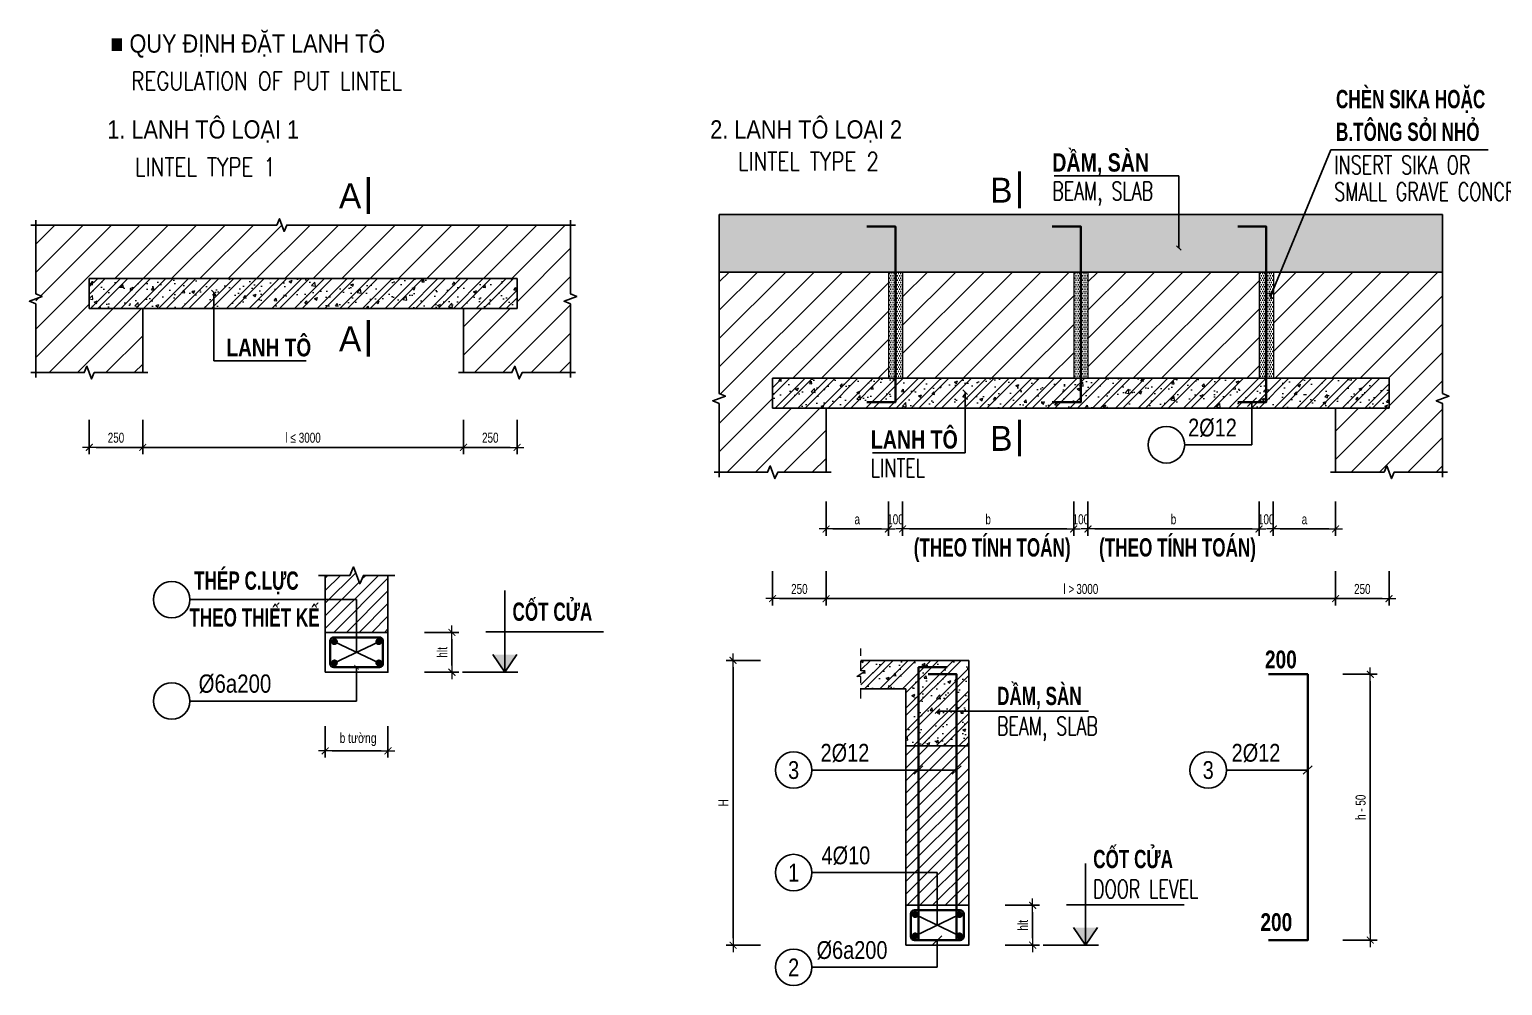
# Model space of a CAD drawing. Header units: millimetres. Extents: x 408913 to 1237273, y -191467 to -86666.
# Drawn here: x 764326 to 796550, y -155802 to -134872 of the extents above; entities that cross this region are included whole.
import ezdxf
from ezdxf.enums import TextEntityAlignment as Align

# ---------------------------------------------------------------- set-up
doc = ezdxf.new("R2010")
doc.units = ezdxf.units.MM
doc.header["$LTSCALE"] = 35
doc.header["$PDMODE"] = 3
doc.linetypes.add('HIDDEN', pattern=[9.525, 6.35, -3.175])
for name, color, linetype, lineweight in [('08MATERIAL', 9, 'Continuous', 9), ('6', 6, 'Continuous', 35), ('NDC_S_DIM', 1, 'Continuous', 9), ('NDC_S_ENG TEXT', 2, 'Continuous', 9), ('NDC_S_REBAR', 4, 'Continuous', 35), ('NDC_S_VN TEXT', 7, 'Continuous', 9), ('NETKHUAT', 8, 'HIDDEN', 13)]:
    doc.layers.add(name, color=color, linetype=linetype, lineweight=lineweight)
for name, color, linetype in [('2', 2, 'Continuous'), ('3', 2, 'Continuous'), ('9', 9, 'Continuous'), ('DIM', 1, 'Continuous'), ('THEP', 4, 'Continuous')]:
    doc.layers.add(name, color=color, linetype=linetype)
doc.styles.add('Arial', font='arial.ttf', dxfattribs={"width": 0.6})
doc.styles.add('AVANTH', font='')
doc.styles.add('AVANTH-KT', font='')
doc.styles.add('NDC_ARIAL', font='arial.ttf', dxfattribs={"width": 0.85})
doc.styles.add('NDC_DIM', font='', dxfattribs={"width": 0.75})
doc.styles.add('NDC_ROMANS', font='romans.shx', dxfattribs={"width": 0.8})
doc.styles.get('AVANTH').set_extended_font_data('.VnAvantH', bold=True)
doc.styles.get('AVANTH-KT').set_extended_font_data('.VnAvantH')
doc.styles.get('NDC_DIM').set_extended_font_data('Dotum')
doc.dimstyles.new('1-25', dxfattribs={"dimtxt": 220, "dimasz": 100, "dimexe": 100, "dimexo": 0, "dimgap": 80, "dimtad": 1, "dimdec": 0, "dimlfac": 0.25, "dimzin": 9, "dimdsep": 46, "dimtxsty": 'Arial', "dimblk": 'OBLIQUE', "dimcen": 100, "dimdle": 100, "dimclrd": 8, "dimclre": 8, "dimclrt": 3, "dimadec": 0, "dimazin": 0, "dimtfac": 1, "dimtdec": 0, "dimtofl": 0, "dimtmove": 2, "dimatfit": 3, "dimldrblk": 'OBLIQUE', "dimfxl": 1, "dimtolj": 1, "dimtzin": 9, "dimarcsym": 0})
doc.dimstyles.new('NDC_dim_100', dxfattribs={"dimscale": 100, "dimtxt": 2.2, "dimasz": 1.5, "dimexe": 1.5, "dimexo": 2.5, "dimgap": 1, "dimtad": 1, "dimdec": 0, "dimzin": 0, "dimdsep": 46, "dimtxsty": 'NDC_DIM', "dimblk": 'DIMMARK', "dimcen": 0.09, "dimdle": 1.2, "dimclrd": 1, "dimclre": 1, "dimclrt": 3, "dimadec": 0, "dimazin": 0, "dimtfac": 1, "dimtdec": 0, "dimtix": 1, "dimtofl": 0, "dimtmove": 0, "dimatfit": 3, "dimfxl": 6, "dimfxlon": 1, "dimtolj": 1, "dimtzin": 0, "dimarcsym": 0})
pattern_1 = [(50, (100808.64, 228533.16), (671.1475, -58.7178), [70.17825, -771.96074]), (355, (100808.64, 228533.16), (-129.831, 703.8337), [56.1426, -617.5686]), (100.4514, (100864.57, 228528.3), (541.317, 645.11546), [59.64233, -656.0657]), (46.1842, (100808.6, 228720.3), (998.6281, -154.8778), [105.2674, -1157.9411]), (96.6356, (100891.9, 228707.4), (874.5732, 911.4918), [89.4635, -984.0984]), (351.1842, (100808.6, 228720.3), (874.5725, 911.4925), [84.2139, -926.3529]), (21, (100902.2, 228673.5), (558.5319, -376.7345), [70.17825, -771.96074]), (326, (100902.2, 228673.5), (227.6726, 678.53014), [56.1426, -617.5686]), (71.4514, (100948.75, 228642.1), (786.2047, 301.795), [59.64233, -656.0657]), (37.5, (100808.64, 228533.16), (11.3781, 311.4921), [0, -610.08291, 0, -626.9257, 0, -619.90787]), (7.5, (100808.64, 228533.16), (246.1568, 369.05498), [0, -357.44121, 0, -596.04726, 0, -236.26677]), (327.5, (100599.98, 228533.16), (499.502984, -21.10482), [0, -233.9275, 0, -729.85379, 0, -968.45984]), (317.5, (100506.4, 228533.16), (545.69312, 93.66923), [0, -304.10575, 0, -484.69777, 0, -687.74684]), (45, (100808.64, 228533.16), (-248.11758, 248.11758), []), (45, (100974.05, 228533.16), (-248.11758, 248.11758), [])]

# ---------------------------------------------------------------- blocks, each defined once
blk = doc.blocks.new('DIMMARK')
at = {"layer": 'NDC_S_DIM', "color": 1}
blk.add_line((-1.5, 0), (1, 0), dxfattribs=at)
at = {"layer": 'NDC_S_DIM', "color": 2, "const_width": 0.15}
blk.add_lwpolyline([(-0.5, -0.5), (0.5, 0.5)], dxfattribs=at)
blk = doc.blocks.new('*D553')
at = {"layer": 'DEFPOINTS', "color": 0, "transparency": 16777216}
for p in [(770797, -149876), (772169, -149876), (770797, -150663)]:
    blk.add_point(p, dxfattribs=at)
at = {"layer": 'DIM', "color": 1, "lineweight": -2, "transparency": 16777216}
for p, q in [((770797, -150126), (770797, -150813)), ((772169, -150126), (772169, -150813)), ((772019, -150663), (770947, -150663))]:
    blk.add_line(p, q, dxfattribs=at)
at = {"layer": 'DIM', "color": 1, "lineweight": -2, "transparency": 16777216, "xscale": 150, "yscale": 150, "zscale": 150, "rotation": 180}
blk.add_blockref('DIMMARK', (770797, -150663), dxfattribs=at)
at = {"layer": 'DIM', "color": 1, "lineweight": -2, "transparency": 16777216, "xscale": 150, "yscale": 150, "zscale": 150}
blk.add_blockref('DIMMARK', (772169, -150663), dxfattribs=at)
at = {"layer": 'DIM', "color": 3, "transparency": 16777216, "insert": (771518, -150416), "char_height": 220, "attachment_point": 5, "style": 'NDC_DIM'}
blk.add_mtext('\\A1;b {\\f.VnArial|b0|i0|c0|p34;t\xadêng}', dxfattribs=at)
blk = doc.blocks.new('*D554')
at = {"layer": 'DEFPOINTS', "color": 0, "transparency": 16777216}
for p in [(766804, -143169), (773822, -143169), (766804, -144021)]:
    blk.add_point(p, dxfattribs=at)
at = {"layer": 'DIM', "color": 1, "lineweight": -2, "transparency": 16777216}
for p, q in [((766804, -143421), (766804, -144171)), ((773822, -143421), (773822, -144171)), ((773672, -144021), (766954, -144021))]:
    blk.add_line(p, q, dxfattribs=at)
at = {"layer": 'DIM', "color": 1, "lineweight": -2, "transparency": 16777216, "xscale": 150, "yscale": 150, "zscale": 150, "rotation": 180}
blk.add_blockref('DIMMARK', (766804, -144021), dxfattribs=at)
at = {"layer": 'DIM', "color": 1, "lineweight": -2, "transparency": 16777216, "xscale": 150, "yscale": 150, "zscale": 150}
blk.add_blockref('DIMMARK', (773822, -144021), dxfattribs=at)
at = {"layer": 'DIM', "color": 3, "transparency": 16777216, "insert": (770313, -143811), "char_height": 220, "attachment_point": 5, "style": 'NDC_DIM'}
blk.add_mtext('\\A1;l {\\fSymbol|b0|i0|c2|p18;£ }3000 ', dxfattribs=at)
blk = doc.blocks.new('*D555')
at = {"layer": 'DEFPOINTS', "color": 0, "transparency": 16777216}
for p in [(765635, -143169), (766804, -143169), (766804, -144021)]:
    blk.add_point(p, dxfattribs=at)
at = {"layer": 'DIM', "color": 1, "lineweight": -2, "transparency": 16777216}
for p, q in [((765635, -143421), (765635, -144171)), ((766804, -143421), (766804, -144171)), ((765785, -144021), (766654, -144021))]:
    blk.add_line(p, q, dxfattribs=at)
at = {"layer": 'DIM', "color": 1, "lineweight": -2, "transparency": 16777216, "xscale": 150, "yscale": 150, "zscale": 150, "rotation": 180}
blk.add_blockref('DIMMARK', (765635, -144021), dxfattribs=at)
at = {"layer": 'DIM', "color": 1, "lineweight": -2, "transparency": 16777216, "xscale": 150, "yscale": 150, "zscale": 150}
blk.add_blockref('DIMMARK', (766804, -144021), dxfattribs=at)
at = {"layer": 'DIM', "color": 3, "transparency": 16777216, "insert": (766219, -143811), "char_height": 220, "attachment_point": 5, "style": 'NDC_DIM'}
blk.add_mtext('\\A1;250', dxfattribs=at)
blk = doc.blocks.new('*D556')
at = {"layer": 'DEFPOINTS', "color": 0, "transparency": 16777216}
for p in [(772626, -148070), (772626, -148943), (773568, -148943)]:
    blk.add_point(p, dxfattribs=at)
at = {"layer": 'DIM', "color": 1, "lineweight": -2, "transparency": 16777216}
for p, q in [((772968, -148070), (773718, -148070)), ((773568, -148220), (773568, -148793)), ((772968, -148943), (773718, -148943))]:
    blk.add_line(p, q, dxfattribs=at)
at = {"layer": 'DIM', "color": 1, "lineweight": -2, "transparency": 16777216, "xscale": 150, "yscale": 150, "zscale": 150}
for p, rotation in [((773568, -148070), 90), ((773568, -148943), 270)]:
    blk.add_blockref('DIMMARK', p, dxfattribs=dict(at, rotation=rotation))
at = {"layer": 'DIM', "color": 3, "transparency": 16777216, "insert": (773357, -148507), "char_height": 220, "attachment_point": 5, "rotation": 90, "style": 'NDC_DIM'}
blk.add_mtext('\\A1;h{\\f.VnArial|b0|i0|c0|p34;lt}', dxfattribs=at)
blk = doc.blocks.new('*D557')
at = {"layer": 'DEFPOINTS', "color": 0, "transparency": 16777216}
for p in [(773822, -143169), (774992, -143169), (773822, -144021)]:
    blk.add_point(p, dxfattribs=at)
at = {"layer": 'DIM', "color": 1, "lineweight": -2, "transparency": 16777216}
for p, q in [((773822, -143421), (773822, -144171)), ((774992, -143421), (774992, -144171)), ((774842, -144021), (773972, -144021))]:
    blk.add_line(p, q, dxfattribs=at)
at = {"layer": 'DIM', "color": 1, "lineweight": -2, "transparency": 16777216, "xscale": 150, "yscale": 150, "zscale": 150, "rotation": 180}
blk.add_blockref('DIMMARK', (773822, -144021), dxfattribs=at)
at = {"layer": 'DIM', "color": 1, "lineweight": -2, "transparency": 16777216, "xscale": 150, "yscale": 150, "zscale": 150}
blk.add_blockref('DIMMARK', (774992, -144021), dxfattribs=at)
at = {"layer": 'DIM', "color": 3, "transparency": 16777216, "insert": (774407, -143811), "char_height": 220, "attachment_point": 5, "style": 'NDC_DIM'}
blk.add_mtext('\\A1;250', dxfattribs=at)
blk = doc.blocks.new('_Oblique')
at = {"color": 0, "linetype": 'ByBlock', "lineweight": -2}
blk.add_line((-0.5, -0.5), (0.5, 0.5), dxfattribs=at)
blk = doc.blocks.new('*D559')
at = {"layer": 'DEFPOINTS', "color": 0, "transparency": 16777216}
for p in [(780583, -144876), (781753, -144876), (781753, -147332)]:
    blk.add_point(p, dxfattribs=at)
at = {"layer": 'DIM', "color": 1, "lineweight": -2, "transparency": 16777216}
for p, q in [((780583, -146732), (780583, -147482)), ((781753, -146732), (781753, -147482)), ((780733, -147332), (781603, -147332))]:
    blk.add_line(p, q, dxfattribs=at)
at = {"layer": 'DIM', "color": 1, "lineweight": -2, "transparency": 16777216, "xscale": 150, "yscale": 150, "zscale": 150, "rotation": 180}
blk.add_blockref('DIMMARK', (780583, -147332), dxfattribs=at)
at = {"layer": 'DIM', "color": 1, "lineweight": -2, "transparency": 16777216, "xscale": 150, "yscale": 150, "zscale": 150}
blk.add_blockref('DIMMARK', (781753, -147332), dxfattribs=at)
at = {"layer": 'DIM', "color": 3, "transparency": 16777216, "insert": (781168, -147122), "char_height": 220, "attachment_point": 5, "style": 'NDC_DIM'}
blk.add_mtext('\\A1;250', dxfattribs=at)
blk = doc.blocks.new('*D575')
at = {"layer": 'DEFPOINTS', "color": 0, "transparency": 16777216}
for p in [(792899, -144876), (794068, -144876), (792899, -147332)]:
    blk.add_point(p, dxfattribs=at)
at = {"layer": 'DIM', "color": 1, "lineweight": -2, "transparency": 16777216}
for p, q in [((792899, -146732), (792899, -147482)), ((794068, -146732), (794068, -147482)), ((793918, -147332), (793049, -147332))]:
    blk.add_line(p, q, dxfattribs=at)
at = {"layer": 'DIM', "color": 1, "lineweight": -2, "transparency": 16777216, "xscale": 150, "yscale": 150, "zscale": 150, "rotation": 180}
blk.add_blockref('DIMMARK', (792899, -147332), dxfattribs=at)
at = {"layer": 'DIM', "color": 1, "lineweight": -2, "transparency": 16777216, "xscale": 150, "yscale": 150, "zscale": 150}
blk.add_blockref('DIMMARK', (794068, -147332), dxfattribs=at)
at = {"layer": 'DIM', "color": 3, "transparency": 16777216, "insert": (793483, -147122), "char_height": 220, "attachment_point": 5, "style": 'NDC_DIM'}
blk.add_mtext('\\A1;250', dxfattribs=at)
blk = doc.blocks.new('*D576')
at = {"layer": 'DEFPOINTS', "color": 0, "transparency": 16777216}
for p in [(781753, -144876), (792899, -144876), (781753, -147332)]:
    blk.add_point(p, dxfattribs=at)
at = {"layer": 'DIM', "color": 1, "lineweight": -2, "transparency": 16777216}
for p, q in [((781753, -146732), (781753, -147482)), ((792899, -146732), (792899, -147482)), ((792749, -147332), (781903, -147332))]:
    blk.add_line(p, q, dxfattribs=at)
at = {"layer": 'DIM', "color": 1, "lineweight": -2, "transparency": 16777216, "xscale": 150, "yscale": 150, "zscale": 150, "rotation": 180}
blk.add_blockref('DIMMARK', (781753, -147332), dxfattribs=at)
at = {"layer": 'DIM', "color": 1, "lineweight": -2, "transparency": 16777216, "xscale": 150, "yscale": 150, "zscale": 150}
blk.add_blockref('DIMMARK', (792899, -147332), dxfattribs=at)
at = {"layer": 'DIM', "color": 3, "transparency": 16777216, "insert": (787326, -147122), "char_height": 220, "attachment_point": 5, "style": 'NDC_DIM'}
blk.add_mtext('\\A1;l {\\fSymbol|b0|i0|c2|p18;>\\fMS Shell Dlg|b0|i0|c0|p0;\\H0.7083x; }3000 ', dxfattribs=at)
blk = doc.blocks.new('*D577')
at = {"layer": 'DEFPOINTS', "color": 0, "transparency": 16777216}
for p in [(787170, -145217), (787482, -145217), (787482, -145807)]:
    blk.add_point(p, dxfattribs=at)
at = {"layer": 'DIM', "color": 1, "lineweight": -2, "transparency": 16777216}
for p, q in [((787170, -145467), (787170, -145957)), ((787482, -145467), (787482, -145957)), ((787020, -145807), (786870, -145807)), ((787632, -145807), (787782, -145807))]:
    blk.add_line(p, q, dxfattribs=at)
at = {"layer": 'DIM', "color": 1, "lineweight": -2, "transparency": 16777216, "xscale": 150, "yscale": 150, "zscale": 150}
blk.add_blockref('DIMMARK', (787170, -145807), dxfattribs=at)
at = {"layer": 'DIM', "color": 1, "lineweight": -2, "transparency": 16777216, "xscale": 150, "yscale": 150, "zscale": 150, "rotation": 180}
blk.add_blockref('DIMMARK', (787482, -145807), dxfattribs=at)
at = {"layer": 'DIM', "color": 3, "transparency": 16777216, "insert": (787326, -145597), "char_height": 220, "attachment_point": 5, "style": 'NDC_DIM'}
blk.add_mtext('\\A1;100', dxfattribs=at)
blk = doc.blocks.new('*D578')
at = {"layer": 'DEFPOINTS', "color": 0, "transparency": 16777216}
for p in [(787482, -144876), (791224, -144876), (791224, -145807)]:
    blk.add_point(p, dxfattribs=at)
at = {"layer": 'DIM', "color": 1, "lineweight": -2, "transparency": 16777216}
for p, q in [((787482, -145207), (787482, -145957)), ((791224, -145207), (791224, -145957)), ((787632, -145807), (791074, -145807))]:
    blk.add_line(p, q, dxfattribs=at)
at = {"layer": 'DIM', "color": 1, "lineweight": -2, "transparency": 16777216, "xscale": 150, "yscale": 150, "zscale": 150, "rotation": 180}
blk.add_blockref('DIMMARK', (787482, -145807), dxfattribs=at)
at = {"layer": 'DIM', "color": 1, "lineweight": -2, "transparency": 16777216, "xscale": 150, "yscale": 150, "zscale": 150}
blk.add_blockref('DIMMARK', (791224, -145807), dxfattribs=at)
at = {"layer": 'DIM', "color": 3, "transparency": 16777216, "insert": (789353, -145595), "char_height": 220, "attachment_point": 5, "style": 'NDC_DIM'}
blk.add_mtext('\\A1;b', dxfattribs=at)
blk = doc.blocks.new('*D579')
at = {"layer": 'DEFPOINTS', "color": 0, "transparency": 16777216}
for p in [(791536, -144876), (792899, -144876), (792899, -145807)]:
    blk.add_point(p, dxfattribs=at)
at = {"layer": 'DIM', "color": 1, "lineweight": -2, "transparency": 16777216}
for p, q in [((791536, -145207), (791536, -145957)), ((792899, -145207), (792899, -145957)), ((791686, -145807), (792749, -145807))]:
    blk.add_line(p, q, dxfattribs=at)
at = {"layer": 'DIM', "color": 1, "lineweight": -2, "transparency": 16777216, "xscale": 150, "yscale": 150, "zscale": 150, "rotation": 180}
blk.add_blockref('DIMMARK', (791536, -145807), dxfattribs=at)
at = {"layer": 'DIM', "color": 1, "lineweight": -2, "transparency": 16777216, "xscale": 150, "yscale": 150, "zscale": 150}
blk.add_blockref('DIMMARK', (792899, -145807), dxfattribs=at)
at = {"layer": 'DIM', "color": 3, "transparency": 16777216, "insert": (792217, -145595), "char_height": 220, "attachment_point": 5, "style": 'NDC_DIM'}
blk.add_mtext('\\A1;a', dxfattribs=at)
blk = doc.blocks.new('*D580')
at = {"layer": 'DEFPOINTS', "color": 0, "transparency": 16777216}
for p in [(783427, -144876), (787170, -144876), (787170, -145807)]:
    blk.add_point(p, dxfattribs=at)
at = {"layer": 'DIM', "color": 1, "lineweight": -2, "transparency": 16777216}
for p, q in [((783427, -145207), (783427, -145957)), ((787170, -145207), (787170, -145957)), ((783577, -145807), (787020, -145807))]:
    blk.add_line(p, q, dxfattribs=at)
at = {"layer": 'DIM', "color": 1, "lineweight": -2, "transparency": 16777216, "xscale": 150, "yscale": 150, "zscale": 150, "rotation": 180}
blk.add_blockref('DIMMARK', (783427, -145807), dxfattribs=at)
at = {"layer": 'DIM', "color": 1, "lineweight": -2, "transparency": 16777216, "xscale": 150, "yscale": 150, "zscale": 150}
blk.add_blockref('DIMMARK', (787170, -145807), dxfattribs=at)
at = {"layer": 'DIM', "color": 3, "transparency": 16777216, "insert": (785298, -145595), "char_height": 220, "attachment_point": 5, "style": 'NDC_DIM'}
blk.add_mtext('\\A1;b', dxfattribs=at)
blk = doc.blocks.new('*D581')
at = {"layer": 'DEFPOINTS', "color": 0, "transparency": 16777216}
for p in [(781753, -144876), (783115, -144876), (781753, -145807)]:
    blk.add_point(p, dxfattribs=at)
at = {"layer": 'DIM', "color": 1, "lineweight": -2, "transparency": 16777216}
for p, q in [((781753, -145207), (781753, -145957)), ((783115, -145207), (783115, -145957)), ((782965, -145807), (781903, -145807))]:
    blk.add_line(p, q, dxfattribs=at)
at = {"layer": 'DIM', "color": 1, "lineweight": -2, "transparency": 16777216, "xscale": 150, "yscale": 150, "zscale": 150, "rotation": 180}
blk.add_blockref('DIMMARK', (781753, -145807), dxfattribs=at)
at = {"layer": 'DIM', "color": 1, "lineweight": -2, "transparency": 16777216, "xscale": 150, "yscale": 150, "zscale": 150}
blk.add_blockref('DIMMARK', (783115, -145807), dxfattribs=at)
at = {"layer": 'DIM', "color": 3, "transparency": 16777216, "insert": (782434, -145595), "char_height": 220, "attachment_point": 5, "style": 'NDC_DIM'}
blk.add_mtext('\\A1;a', dxfattribs=at)
blk = doc.blocks.new('*D584')
at = {"layer": 'DEFPOINTS', "color": 0, "transparency": 16777216}
for p in [(792728, -148988), (792728, -154809), (793657, -154809)]:
    blk.add_point(p, dxfattribs=at)
at = {"layer": 'DIM', "color": 1, "lineweight": -2, "transparency": 16777216}
for p, q in [((793057, -148988), (793807, -148988)), ((793657, -149138), (793657, -154659)), ((793057, -154809), (793807, -154809))]:
    blk.add_line(p, q, dxfattribs=at)
at = {"layer": 'DIM', "color": 1, "lineweight": -2, "transparency": 16777216, "xscale": 150, "yscale": 150, "zscale": 150}
for p, rotation in [((793657, -148988), 90), ((793657, -154809), 270)]:
    blk.add_blockref('DIMMARK', p, dxfattribs=dict(at, rotation=rotation))
at = {"layer": 'DIM', "color": 3, "transparency": 16777216, "insert": (793447, -151899), "char_height": 220, "attachment_point": 5, "rotation": 90, "style": 'NDC_DIM'}
blk.add_mtext('\\A1;h - 50', dxfattribs=at)
blk = doc.blocks.new('*D585')
at = {"layer": 'DEFPOINTS', "color": 0, "transparency": 16777216}
for p in [(785329, -154045), (785329, -154918), (786271, -154918)]:
    blk.add_point(p, dxfattribs=at)
at = {"layer": 'DIM', "color": 1, "lineweight": -2, "transparency": 16777216}
for p, q in [((785671, -154045), (786421, -154045)), ((786271, -154195), (786271, -154768)), ((785671, -154918), (786421, -154918))]:
    blk.add_line(p, q, dxfattribs=at)
at = {"layer": 'DIM', "color": 1, "lineweight": -2, "transparency": 16777216, "xscale": 150, "yscale": 150, "zscale": 150}
for p, rotation in [((786271, -154045), 90), ((786271, -154918), 270)]:
    blk.add_blockref('DIMMARK', p, dxfattribs=dict(at, rotation=rotation))
at = {"layer": 'DIM', "color": 3, "transparency": 16777216, "insert": (786060, -154481), "char_height": 220, "attachment_point": 5, "rotation": 90, "style": 'NDC_DIM'}
blk.add_mtext('\\A1;h{\\f.VnArial|b0|i0|c0|p34;lt}', dxfattribs=at)
blk = doc.blocks.new('*D586')
at = {"layer": 'DEFPOINTS', "color": 0, "transparency": 16777216}
for p in [(779718, -148684), (780832, -148684), (780832, -154918)]:
    blk.add_point(p, dxfattribs=at)
at = {"layer": 'DIM', "color": 1, "lineweight": -2, "transparency": 16777216}
for p, q in [((780318, -148684), (779568, -148684)), ((779718, -154768), (779718, -148834)), ((780318, -154918), (779568, -154918))]:
    blk.add_line(p, q, dxfattribs=at)
at = {"layer": 'DIM', "color": 1, "lineweight": -2, "transparency": 16777216, "xscale": 150, "yscale": 150, "zscale": 150}
for p, rotation in [((779718, -148684), 90), ((779718, -154918), 270)]:
    blk.add_blockref('DIMMARK', p, dxfattribs=dict(at, rotation=rotation))
at = {"layer": 'DIM', "color": 3, "transparency": 16777216, "insert": (779507, -151801), "char_height": 220, "attachment_point": 5, "rotation": 90, "style": 'NDC_DIM'}
blk.add_mtext('\\A1;H', dxfattribs=at)
blk = doc.blocks.new('*D587')
at = {"layer": 'DEFPOINTS', "color": 0, "transparency": 16777216}
for p in [(791224, -145217), (791536, -145217), (791536, -145807)]:
    blk.add_point(p, dxfattribs=at)
at = {"layer": 'DIM', "color": 1, "lineweight": -2, "transparency": 16777216}
for p, q in [((791224, -145467), (791224, -145957)), ((791536, -145467), (791536, -145957)), ((791074, -145807), (790924, -145807)), ((791686, -145807), (791836, -145807))]:
    blk.add_line(p, q, dxfattribs=at)
at = {"layer": 'DIM', "color": 1, "lineweight": -2, "transparency": 16777216, "xscale": 150, "yscale": 150, "zscale": 150}
blk.add_blockref('DIMMARK', (791224, -145807), dxfattribs=at)
at = {"layer": 'DIM', "color": 1, "lineweight": -2, "transparency": 16777216, "xscale": 150, "yscale": 150, "zscale": 150, "rotation": 180}
blk.add_blockref('DIMMARK', (791536, -145807), dxfattribs=at)
at = {"layer": 'DIM', "color": 3, "transparency": 16777216, "insert": (791380, -145597), "char_height": 220, "attachment_point": 5, "style": 'NDC_DIM'}
blk.add_mtext('\\A1;100', dxfattribs=at)
blk = doc.blocks.new('*D588')
at = {"layer": 'DEFPOINTS', "color": 0, "transparency": 16777216}
for p in [(783115, -145217), (783427, -145217), (783427, -145807)]:
    blk.add_point(p, dxfattribs=at)
at = {"layer": 'DIM', "color": 1, "lineweight": -2, "transparency": 16777216}
for p, q in [((783115, -145467), (783115, -145957)), ((783427, -145467), (783427, -145957)), ((782965, -145807), (782815, -145807)), ((783577, -145807), (783727, -145807))]:
    blk.add_line(p, q, dxfattribs=at)
at = {"layer": 'DIM', "color": 1, "lineweight": -2, "transparency": 16777216, "xscale": 150, "yscale": 150, "zscale": 150}
blk.add_blockref('DIMMARK', (783115, -145807), dxfattribs=at)
at = {"layer": 'DIM', "color": 1, "lineweight": -2, "transparency": 16777216, "xscale": 150, "yscale": 150, "zscale": 150, "rotation": 180}
blk.add_blockref('DIMMARK', (783427, -145807), dxfattribs=at)
at = {"layer": 'DIM', "color": 3, "transparency": 16777216, "insert": (783271, -145597), "char_height": 220, "attachment_point": 5, "style": 'NDC_DIM'}
blk.add_mtext('\\A1;100', dxfattribs=at)

msp = doc.modelspace()

# ---------------------------------------------------------------- hatches: boundary and pattern name
at = {"layer": '08MATERIAL', "linetype": 'ByBlock'}
h = msp.add_hatch(dxfattribs=at)
h.set_pattern_fill('ANSI31', color=256, scale=2339.274965, angle=90, style=0)
h.set_pattern_definition([(45, (107407, 233056.87), (-310.14697, 310.14697), [])])
h.paths.add_polyline_path([(764464.9, -139155.8), (764464.9, -140659.4), (764603.4, -140719.5), (764464.9, -140769.9), (764464.9, -142384), (765524, -142384), (765584.1, -142245.5), (765634.5, -142384), (766804.1, -142384), (766804.1, -140980.4), (765634.5, -140980.4), (765634.5, -140325.4), (774991.6, -140325.4), (774991.6, -140980.4), (773822, -140980.4), (773822, -142384), (774881.1, -142384), (774941.2, -142245.5), (774991.6, -142384), (776161.2, -142384), (776161.2, -140880.4), (776022.8, -140820.3), (776161.2, -140769.9), (776161.2, -139155.8), (769955.7, -139155.8), (769895.6, -139294.3), (769845.2, -139155.8)])
h = msp.add_hatch(dxfattribs=at)
h.set_pattern_fill('BTCT', color=256, scale=93.570999, style=0)
h.set_pattern_definition(pattern_1)
h.paths.add_polyline_path([(779413.5, -138921.6), (779413.5, -140183.1), (795237.9, -140183.1), (795237.9, -138921.6)])
h = msp.add_hatch(dxfattribs=at)
h.set_pattern_fill('BTCT', color=256, scale=93.570999, style=0)
h.set_pattern_definition([(50, (103737.45, 229762.4), (671.1475, -58.7178), [70.17825, -771.96074]), (355, (103737.45, 229762.4), (-129.831, 703.8337), [56.1426, -617.5686]), (100.4514, (103793.4, 229757.5), (541.317, 645.11546), [59.64233, -656.0657]), (46.1842, (103737.45, 229949.5), (998.6281, -154.8778), [105.2674, -1157.9411]), (96.6356, (103820.7, 229936.6), (874.5732, 911.4918), [89.4635, -984.0984]), (351.1842, (103737.5, 229949.5), (874.5725, 911.4925), [84.2139, -926.3529]), (21, (103831, 229902.75), (558.5319, -376.7345), [70.17825, -771.96074]), (326, (103831, 229902.75), (227.6726, 678.53014), [56.1426, -617.5686]), (71.4514, (103877.6, 229871.35), (786.2047, 301.795), [59.64233, -656.0657]), (37.5, (103737.45, 229762.4), (11.3781, 311.4921), [0, -610.08291, 0, -626.9257, 0, -619.90787]), (7.5, (103737.45, 229762.4), (246.1568, 369.05498), [0, -357.44121, 0, -596.04726, 0, -236.26677]), (327.5, (103528.8, 229762.4), (499.502984, -21.10482), [0, -233.9275, 0, -729.85379, 0, -968.45984]), (317.5, (103435.2, 229762.4), (545.69312, 93.66923), [0, -304.10575, 0, -484.69777, 0, -687.74684]), (45, (103737.45, 229762.4), (-248.11758, 248.11758), []), (45, (103902.87, 229762.4), (-248.11758, 248.11758), [])])
h.paths.add_polyline_path([(774991.6, -140980.4), (774991.6, -140325.4), (765634.5, -140325.4), (765634.5, -140980.4)])
h = msp.add_hatch(dxfattribs=at)
h.set_pattern_fill('ANSI31', color=256, scale=3508.912448, style=0)
h.set_pattern_definition([(45, (109704, 232605.06), (-310.14697, 310.14697), [])])
h.paths.add_polyline_path([(783115, -140183.1), (779413.5, -140183.1), (779413.5, -142839.9), (779552, -142900), (779413.5, -142950.4), (779413.5, -144564.5), (780472.6, -144564.5), (780532.7, -144426.1), (780583.1, -144564.5), (781752.7, -144564.5), (781752.7, -143161), (780583.1, -143161), (780583.1, -142506), (783115, -142506)])
h.paths.add_polyline_path([(783426.9, -140183.1), (783426.9, -142506), (787169.7, -142506), (787169.7, -140183.1)])
h.paths.add_polyline_path([(787481.6, -140183.1), (787481.6, -142506), (791224.5, -142506), (791224.5, -140183.1)])
h.paths.add_polyline_path([(791536.4, -140183.1), (791536.4, -142506), (794068.2, -142506), (794068.2, -143161), (792898.6, -143161), (792898.6, -144564.5), (793957.7, -144564.5), (794017.8, -144426.1), (794068.2, -144564.5), (795237.9, -144564.5), (795237.9, -143061), (795099.4, -143000.8), (795237.9, -142950.4), (795237.9, -140183.1)])
h = msp.add_hatch(dxfattribs=at)
h.set_pattern_fill('BTCT', color=256, scale=93.570999, style=0)
h.set_pattern_definition(pattern_1)
h.paths.add_polyline_path([(794068.2, -143161), (794068.2, -142506), (780583.1, -142506), (780583.1, -143161)])
h = msp.add_hatch(dxfattribs=at)
h.set_pattern_fill('ANSI31', color=256, scale=1559.516644, style=0)
h.set_pattern_definition([(45, (108128.9, 233923.1), (-137.8431, 137.8431), [])])
h.paths.add_polyline_path([(771276, -146822.3), (770796.8, -146822.3), (770796.8, -147374.6), (771276, -147374.6)])
h.paths.add_polyline_path([(771077.5, -147374.6), (770796.8, -147374.6), (770796.8, -148069.9), (771077.5, -148069.9)])
h.paths.add_polyline_path([(771276, -147374.6), (771077.5, -147374.6), (771077.5, -148069.9), (771276, -148069.9)])
h.paths.add_polyline_path([(771482.9, -147374.6), (771276, -147374.6), (771276, -148069.9), (771482.9, -148069.9)])
h.paths.add_polyline_path([(771482.9, -146822.3), (771415.7, -146637.6), (771335.6, -146822.3), (771276, -146822.3), (771276, -147374.6), (771482.9, -147374.6)])
h.paths.add_polyline_path([(772169.1, -146822.3), (771630.3, -146822.3), (771550.1, -147006.9), (771482.9, -146822.3), (771482.9, -147374.6), (771888.4, -147374.6), (771888.4, -148069.9), (772169.1, -148069.9)])
h.paths.add_polyline_path([(771888.4, -147374.6), (771482.9, -147374.6), (771482.9, -148069.9), (771888.4, -148069.9)])
h = msp.add_hatch(dxfattribs=at)
h.set_pattern_fill('BTCT', color=256, scale=93.570999, style=0)
h.set_pattern_definition(pattern_1)
h.paths.add_polyline_path([(782516.4, -148683.5), (782516.4, -148914), (782610.1, -148914), (782422.8, -149038.8), (782516.4, -149038.8), (782516.4, -149307.3), (783499.6, -149307.3), (783499.6, -150554.9), (784872, -150554.9), (784872, -148683.5)])
h = msp.add_hatch(dxfattribs=at)
h.set_pattern_fill('ANSI31', color=256, scale=1559.516644, style=0)
h.set_pattern_definition([(45, (107051.1, 228112.87), (-137.8431, 137.8431), [])])
h.paths.add_polyline_path([(783499.6, -153329.3), (783776, -153329.3), (783776, -150554.9), (783499.6, -150554.9)])
h.paths.add_polyline_path([(783776, -153329.3), (784185.8, -153329.3), (784185.8, -154044.6), (784608.1, -154044.6), (784608.1, -150554.9), (783776, -150554.9)])
h.paths.add_polyline_path([(784608.1, -154044.6), (784872, -154044.6), (784872, -150554.9), (784608.1, -150554.9)])
h.paths.add_polyline_path([(783776, -153329.3), (783499.6, -153329.3), (783499.6, -154044.6), (783776, -154044.6)])
h.paths.add_polyline_path([(784185.8, -153329.3), (783776, -153329.3), (783776, -154044.6), (784185.8, -154044.6)], flags=17)
at = {"layer": '9', "linetype": 'ByBlock'}
h = msp.add_hatch(dxfattribs=at)
h.set_pattern_fill('DOTS', color=256, scale=779.758322, style=0)
h.set_pattern_definition([(0, (109236.145, 232605.06), (24.3674476, 48.734895), [0, -48.734895])])
h.paths.add_polyline_path([(783115, -142506), (783270.9, -142506), (783270.9, -140183.1), (783115, -140183.1)])
h.paths.add_polyline_path([(783270.9, -142506), (783426.9, -142506), (783426.9, -140183.1), (783270.9, -140183.1)])
h = msp.add_hatch(dxfattribs=at)
h.set_pattern_fill('DOTS', color=256, scale=779.758322, style=0)
h.set_pattern_definition([(0, (113290.89, 232605.06), (24.3674476, 48.734895), [0, -48.734895])])
h.paths.add_polyline_path([(787169.7, -142506), (787325.7, -142506), (787325.7, -140183.1), (787169.7, -140183.1)])
h.paths.add_polyline_path([(787325.7, -142506), (787481.6, -142506), (787481.6, -140183.1), (787325.7, -140183.1)])
h = msp.add_hatch(dxfattribs=at)
h.set_pattern_fill('DOTS', color=256, scale=779.758322, style=0)
h.set_pattern_definition([(0, (117345.63, 232605.06), (24.3674476, 48.734895), [0, -48.734895])])
h.paths.add_polyline_path([(791224.5, -142506), (791380.4, -142506), (791380.4, -140183.1), (791224.5, -140183.1)])
h.paths.add_polyline_path([(791380.4, -142506), (791536.4, -142506), (791536.4, -140183.1), (791380.4, -140183.1)])

# ---------------------------------------------------------------- linework, layer by layer
at = {"layer": '2'}
for p, q in [((766804.1, -140980.4), (766804.1, -142384)), ((773822, -140980.4), (773822, -142384)), ((781752.7, -143161), (781752.7, -144564.5)), ((792898.6, -143161), (792898.6, -144564.5)), ((770796.8, -148069.9), (770796.8, -146822.3)), ((772169.1, -148069.9), (772169.1, -146822.3)), ((783499.6, -154044.6), (783499.6, -150374.3)), ((784872, -154044.6), (784872, -150374.3))]:
    msp.add_line(p, q, dxfattribs=at)
at = {"layer": '3', "linetype": 'ByBlock'}
for p, q in [((784872, -148683.5), (782516.4, -148683.5)), ((784872, -148683.5), (784872, -150554.9)), ((783499.6, -149307.3), (782516.4, -149307.3)), ((783499.6, -149307.3), (783499.6, -150554.9)), ((784872, -150554.9), (783499.6, -150554.9))]:
    msp.add_line(p, q, dxfattribs=at)
at = {"layer": '3', "linetype": 'ByBlock', "const_width": 69.9}
for points in [[(771740, -138908.7), (771740, -138104.2)], [(785984.5, -138785.1), (785984.5, -137980.5)], [(771740, -142038.8), (771740, -141234.2)], [(785984.5, -144219.3), (785984.5, -143414.8)]]:
    msp.add_lwpolyline(points, dxfattribs=at)
at = {"layer": '3', "linetype": 'ByBlock'}
for points in [[(795237.9, -138921.6), (779413.5, -138921.6)], [(779413.5, -140183.1), (795237.9, -140183.1)]]:
    msp.add_lwpolyline(points, dxfattribs=at)
for points in [[(765634.5, -140980.4), (774991.6, -140980.4), (774991.6, -140325.4), (765634.5, -140325.4)], [(780583.1, -143161), (794068.2, -143161), (794068.2, -142506), (780583.1, -142506)]]:
    msp.add_lwpolyline(points, close=True, dxfattribs=at)
at = {"layer": '3'}
for points in [[(770796.8, -148943.2), (772169.1, -148943.2), (772169.1, -148069.9), (770796.8, -148069.9)], [(783499.6, -154918), (784872, -154918), (784872, -154044.6), (783499.6, -154044.6)]]:
    msp.add_lwpolyline(points, close=True, dxfattribs=at)
at = {"layer": '9', "linetype": 'ByBlock'}
for p, q in [((791068.5, -143031), (791068.5, -143964.4)), ((771482.9, -148506.6), (771482.9, -147354.5)), ((770998.3, -148274.7), (771967.5, -148738.4)), ((771967.5, -148274.7), (770998.3, -148738.4)), ((773801.9, -148943.2), (775006.3, -148943.2)), ((784185.8, -154481.3), (784185.8, -153329.3)), ((783701.2, -154249.4), (784670.4, -154713.2)), ((784670.4, -154249.4), (783701.2, -154713.2)), ((784185.8, -154808.8), (784185.8, -155401.9)), ((786504.8, -154918), (787709.2, -154918))]:
    msp.add_line(p, q, dxfattribs=at)
at = {"layer": '9', "color": 9, "linetype": 'Continuous'}
for p, q in [((791068.5, -143964.4), (789597.1, -143964.4)), ((771482.9, -147354.5), (767838.1, -147354.5)), ((784608.1, -151083.6), (781442.9, -151083.6)), ((792288.5, -151083.6), (790512, -151083.6)), ((784185.8, -153329.3), (781442.9, -153329.3)), ((784185.8, -155401.9), (781442.9, -155401.9))]:
    msp.add_line(p, q, dxfattribs=at)
at = {"layer": '9'}
for p, q in [((774722.8, -147154.9), (774722.8, -148943.2)), ((776881.6, -148060), (774308.8, -148060)), ((774722.8, -148943.2), (774459.4, -148557.7)), ((774722.8, -148943.2), (774986.3, -148557.7)), ((787425.7, -153129.7), (787425.7, -154918)), ((789584.5, -154034.8), (787011.7, -154034.8)), ((787425.7, -154918), (787162.2, -154532.4)), ((787425.7, -154918), (787689.2, -154532.4))]:
    msp.add_line(p, q, dxfattribs=at)
at = {"layer": '9', "linetype": 'ByBlock'}
for centre in [(789197.2, -143964.4), (767438.1, -147354.5), (767438.1, -149574), (781042.9, -151083.6), (790112, -151083.6), (781042.9, -153329.3), (781042.9, -155401.9)]:
    msp.add_circle(centre, 400, dxfattribs=at)
at = {"layer": '9'}
for points in [[(774459.4, -148557.7), (774986.3, -148557.7), (774722.8, -148943.2)], [(787162.2, -154532.4), (787689.2, -154532.4), (787425.7, -154918)]]:
    msp.add_solid(points, dxfattribs=at)
at = {"layer": 'DIM'}
for points in [[(764464.9, -139045.3), (764464.9, -140659.4), (764603.4, -140719.5), (764326.4, -140820.3), (764464.9, -140880.4), (764464.9, -142494.5)], [(764354.3, -139155.8), (769734.7, -139155.8), (769794.8, -139017.3), (769895.6, -139294.3), (769955.7, -139155.8), (776271.8, -139155.8)], [(776161.2, -139045.3), (776161.2, -140659.4), (776299.7, -140719.5), (776022.8, -140820.3), (776161.2, -140880.4), (776161.2, -142494.5)], [(779413.5, -138921.6), (779413.5, -142839.9), (779552, -142900), (779275, -143000.8), (779413.5, -143061), (779413.5, -144675.1)], [(795237.9, -138921.6), (795237.9, -142839.9), (795376.4, -142900), (795099.4, -143000.8), (795237.9, -143061), (795237.9, -144675.1)], [(764354.3, -142384), (765524, -142384), (765584.1, -142245.5), (765684.9, -142522.5), (765745, -142384), (766914.7, -142384)], [(773711.4, -142384), (774881.1, -142384), (774941.2, -142245.5), (775042, -142522.5), (775102.1, -142384), (776271.8, -142384)], [(779302.9, -144564.5), (780472.6, -144564.5), (780532.7, -144426.1), (780633.5, -144703), (780693.6, -144564.5), (781863.3, -144564.5)], [(792788.1, -144564.5), (793957.7, -144564.5), (794017.8, -144426.1), (794118.7, -144703), (794178.8, -144564.5), (795348.4, -144564.5)], [(770649.4, -146822.3), (771335.6, -146822.3), (771415.7, -146637.6), (771550.1, -147006.9), (771630.3, -146822.3), (772316.5, -146822.3)]]:
    msp.add_lwpolyline(points, dxfattribs=at)
at = {"layer": 'NDC_S_REBAR', "linetype": 'ByBlock'}
for points in [[(782647.1, -143031), (783270.9, -143031), (783270.9, -139188.4), (782647.1, -139188.4)], [(786701.9, -143031), (787325.7, -143031), (787325.7, -139188.4), (786701.9, -139188.4)], [(790756.6, -143031), (791380.4, -143031), (791380.4, -139188.4), (790756.6, -139188.4)], [(784399.8, -154808.8), (783776, -154808.8), (783776, -148832.4), (784399.8, -148832.4)], [(783984.3, -154808.8), (784608.1, -154808.8), (784608.1, -148988.4), (783984.3, -148988.4)], [(791430.6, -154808.8), (792288.5, -154808.8), (792288.5, -148988.4), (791430.6, -148988.4)]]:
    msp.add_lwpolyline(points, dxfattribs=at)
at = {"layer": 'NDC_S_REBAR'}
for points in [[(770983.9, -148834), (771982, -148834, 0.4142136), (772060, -148756.1), (772060, -148257, 0.4142136), (771982, -148179.1), (770983.9, -148179.1, 0.4142136), (770905.9, -148257), (770905.9, -148756.1, 0.4142136)], [(783686.8, -154808.8), (784684.8, -154808.8, 0.4142136), (784762.8, -154730.8), (784762.8, -154231.8, 0.4142136), (784684.8, -154153.8), (783686.8, -154153.8, 0.4142136), (783608.8, -154231.8), (783608.8, -154730.8, 0.4142136)]]:
    msp.add_lwpolyline(points, format="xyb", close=True, dxfattribs=at)
at = {"layer": 'NDC_S_VN TEXT', "color": 0, "linetype": 'ByBlock'}
for p, q in [((783115, -140183.1), (783115, -142506)), ((783426.9, -140183.1), (783426.9, -142506)), ((787169.7, -140183.1), (787169.7, -142506)), ((787481.6, -140183.1), (787481.6, -142506)), ((791224.5, -140183.1), (791224.5, -142506)), ((791536.4, -140183.1), (791536.4, -142506))]:
    msp.add_line(p, q, dxfattribs=at)
at = {"layer": 'NETKHUAT'}
msp.add_lwpolyline([(782516.4, -149515.5), (782516.4, -149038.8), (782422.8, -149038.8), (782610.1, -148914), (782516.4, -148914), (782516.4, -148422.1)], dxfattribs=at)
at = {"layer": 'THEP', "color": 7}
for p, q in [((790972.1, -143125.1), (791164.9, -142937)), ((783679.6, -151177.6), (783872.4, -150989.6)), ((784511.6, -151177.6), (784704.5, -150989.6)), ((792192.1, -151177.6), (792384.9, -150989.6)), ((784089.4, -154902.9), (784282.2, -154714.8))]:
    msp.add_line(p, q, dxfattribs=at)
at = {"layer": 'THEP', "color": 3, "const_width": 74.9}
for points in [[(770960.9, -148274.7, -1), (771035.8, -148274.7, -1)], [(772005, -148274.7, 1), (771930.1, -148274.7, 1)], [(770960.9, -148738.4, 1), (771035.8, -148738.4, 1)], [(772005, -148738.4, -1), (771930.1, -148738.4, -1)], [(783663.8, -154249.4, -1), (783738.6, -154249.4, -1)], [(784707.8, -154249.4, 1), (784633, -154249.4, 1)], [(783663.8, -154713.2, 1), (783738.6, -154713.2, 1)], [(784707.8, -154713.2, -1), (784633, -154713.2, -1)]]:
    msp.add_lwpolyline(points, format="xyb", close=True, dxfattribs=at)

# ---------------------------------------------------------------- texts
at = {"layer": '6', "color": 6, "style": 'Arial', "width": 0.8}
for s, p in [('3', (781042.9, -151083.6)), ('3', (790112, -151083.6)), ('1', (781042.9, -153329.3)), ('2', (781042.9, -155401.9))]:
    msp.add_text(s, height=389.9, dxfattribs=at).set_placement(p, align=Align.MIDDLE)
at = {"layer": 'NDC_S_ENG TEXT', "style": 'NDC_ROMANS', "width": 0.7}
for s, p in [('INSERT SIKA OR', (792870.6, -138037.2, 0)), ('BEAM, SLAB', (786699.2, -138607.4, 0)), ('SMALL GRAVE CONCRETE', (792870.6, -138622, 0)), ('LINTEL', (782729.9, -144670.7, 0)), ('BEAM, SLAB', (785490.4, -150321.2, 0)), ('DOOR LEVEL', (787593.9, -153891.1, 0))]:
    msp.add_text(s, height=400, dxfattribs=at).set_placement(p)
at = {"layer": 'NDC_S_ENG TEXT', "char_height": 400, "width": 19103.151, "attachment_point": 1, "style": 'NDC_ROMANS'}
for s, insert in [('\\pi-800,l1200,t1600;REGULATION OF PUT LINTEL', (766151.6, -135800.7)), ('\\pi-800,l1200,t1600;LINTEL TYPE 2', (779422.6, -137562.1)), ('\\pi-800,l1200,t1600;LINTEL TYPE 1', (766233.1, -137680.8))]:
    msp.add_mtext(s, dxfattribs=dict(at, insert=insert))
at = {"layer": 'NDC_S_REBAR', "style": 'AVANTH-KT'}
for s, p in [('b', (785585.7, -138390)), ('a', (771341.3, -138513.7)), ('a', (771341.3, -141643.7)), ('b', (785585.7, -143824.3))]:
    msp.add_text(s, height=545.8, dxfattribs=at).set_placement(p, align=Align.MIDDLE)
at = {"layer": 'NDC_S_VN TEXT', "style": 'NDC_ARIAL', "width": 0.85}
for s, p in [('■ QUY ĐỊNH ĐẶT LANH TÔ', (766095.3, -135380.3)), ('1. LANH TÔ LOẠI 1', (766028.3, -137260.4)), ('2. LANH TÔ LOẠI 2', (779217.8, -137260.4))]:
    msp.add_text(s, height=400, dxfattribs=at).set_placement(p)
at = {"layer": 'NDC_S_VN TEXT', "color": 0}
for s, height, style, width, p in [('chÌn sika hoÆc ', 400, 'AVANTH', 0.7, (792906.9, -136596.6)), ('b.t«ng sái nhá', 400, 'AVANTH', 0.7, (792906.9, -137312.5)), ('dÇm, sµn', 400, 'AVANTH', 0.8, (786701.1, -137984)), ('lanh t«', 389.88, 'AVANTH', 0.8, (768635.5, -142028.3)), ('2%%C12', 389.88, 'Arial', 0.8, (789672, -143782)), ('lanh t«', 400, 'AVANTH', 0.8, (782731.8, -144047.3)), ('(theo tÝnh to¸n)', 400, 'AVANTH', 0.7, (783670.3, -146410.3)), ('(theo tÝnh to¸n)', 400, 'AVANTH', 0.7, (787725.1, -146410.3)), ('THÐP C.LùC', 400, 'AVANTH', 0.7, (767928.9, -147137.3)), ('THEO THIÕT KÕ', 400, 'AVANTH', 0.7, (767824.4, -147942.8)), ('cèt cöa', 400, 'AVANTH', 0.7, (774892.9, -147817.3)), ('200', 389.88, 'AVANTH', 0.8, (791353, -148858.2)), ('%%C6a200', 400, 'Arial', 0.8, (768026.1, -149391.6)), ('dÇm, sµn', 400, 'AVANTH', 0.7, (785492.3, -149661.7)), ('2%%C12', 389.88, 'Arial', 0.8, (781631.3, -150901.2)), ('2%%C12', 389.88, 'Arial', 0.8, (790623.9, -150901.2)), ('4%%C10', 389.88, 'Arial', 0.8, (781652.4, -153146.9)), ('cèt cöa', 400, 'AVANTH', 0.7, (787595.8, -153231.7)), ('200', 389.88, 'AVANTH', 0.8, (791253.9, -154608.2)), ('%%C6a200', 389.88, 'Arial', 0.8, (781544.7, -155219.5))]:
    msp.add_text(s, height=height, dxfattribs=dict(at, style=style, width=width)).set_placement(p)

# ---------------------------------------------------------------- dimensions: what is measured, and where the dimension line sits
at = {"layer": 'DIM'}
for base, p1, p2, angle, text, picture, middle in [((766804.1, -144021.5), (765634.5, -143168.5), (766804.1, -143168.5), 180, '250', '*D555', (766219.3, -143811.3)), ((781752.7, -147332.1), (780583.1, -144875.9), (781752.7, -144875.9), 180, '250', '*D559', (781167.9, -147121.9)), ((787169.7, -145807), (783426.9, -144875.9), (787169.7, -144875.9), 180, 'b', '*D580', (785298.3, -145594.6)), ((791224.5, -145807), (787481.6, -144875.9), (791224.5, -144875.9), 180, 'b', '*D578', (789353, -145594.6)), ((792898.6, -145807), (791536.4, -144875.9), (792898.6, -144875.9), 180, 'a', '*D579', (792217.5, -145594.6)), ((773568, -148943.2), (772626.5, -148069.9), (772626.5, -148943.2), 90, 'h{\\f.VnArial|b0|i0|c0|p34;lt}', '*D556', (773357, -148506.6)), ((786270.9, -154918), (785329.3, -154044.6), (785329.3, -154918), 90, 'h{\\f.VnArial|b0|i0|c0|p34;lt}', '*D585', (786059.8, -154481.3))]:
    dim = msp.add_linear_dim(base=base, p1=p1, p2=p2, angle=angle, text=text, dimstyle='NDC_dim_100', dxfattribs=at)
    dim.commit()
    dim.dimension.update_dxf_attribs({"geometry": picture, "text_midpoint": middle})
for base, p1, p2, text, picture, middle in [((766804.1, -144021.5), (773822, -143168.5), (766804.1, -143168.5), 'l {\\fSymbol|b0|i0|c2|p18;£ }3000 ', '*D554', (770313.1, -143811.3)), ((773822, -144021.5), (774991.6, -143168.5), (773822, -143168.5), '250', '*D557', (774406.8, -143811.3)), ((781752.7, -147332.1), (792898.6, -144875.9), (781752.7, -144875.9), 'l {\\fSymbol|b0|i0|c2|p18;>\\fMS Shell Dlg|b0|i0|c0|p0;\\H0.7083x; }3000 ', '*D576', (787325.7, -147121.9)), ((781752.7, -145807), (783115, -144875.9), (781752.7, -144875.9), 'a', '*D581', (782433.9, -145594.6)), ((792898.6, -147332.1), (794068.2, -144875.9), (792898.6, -144875.9), '250', '*D575', (793483.4, -147121.9))]:
    dim = msp.add_linear_dim(base=base, p1=p1, p2=p2, text=text, dimstyle='NDC_dim_100', dxfattribs=at)
    dim.commit()
    dim.dimension.update_dxf_attribs({"geometry": picture, "text_midpoint": middle})
for base, p1, p2, picture, middle in [((783426.9, -145807), (783115, -145217.2), (783426.9, -145217.2), '*D588', (783270.9, -145807)), ((787481.6, -145807), (787169.7, -145217.2), (787481.6, -145217.2), '*D577', (787325.7, -145807)), ((791536.4, -145807), (791224.5, -145217.2), (791536.4, -145217.2), '*D587', (791380.4, -145807))]:
    dim = msp.add_linear_dim(base=base, p1=p1, p2=p2, angle=0, text='100', dimstyle='NDC_dim_100', dxfattribs=at)
    dim.commit()
    dim.dimension.update_dxf_attribs({"geometry": picture, "text_midpoint": middle, "dimtype": 161})
for p1, p2, distance, text, picture, middle in [((780831.5, -154918), (780831.5, -148683.5), 1114, 'H', '*D586', (779507.4, -151800.7)), ((792728.3, -148988.4), (792728.3, -154808.8), 928.5, 'h - 50', '*D584', (793446.7, -151898.6))]:
    dim = msp.add_aligned_dim(p1=p1, p2=p2, distance=distance, text=text, dimstyle='NDC_dim_100', dxfattribs=at)
    dim.commit()
    dim.dimension.update_dxf_attribs({"geometry": picture, "text_midpoint": middle})
dim = msp.add_linear_dim(base=(770796.8, -150663.2), p1=(772169.1, -149875.5), p2=(770796.8, -149875.5), text='b {\\f.VnArial|b0|i0|c0|p34;t\xadêng}', dimstyle='NDC_dim_100', dxfattribs=at)
dim.commit()
dim.dimension.update_dxf_attribs({"geometry": '*D553', "text_midpoint": (771518.4, -150663.2), "dimtype": 160})

# ---------------------------------------------------------------- leaders
at = {"layer": '2', "linetype": 'ByBlock'}
for points in [[(789467.7, -139656.2), (789467.7, -138079.5), (786740.6, -138079.5)], [(768356.8, -140632.2), (768356.8, -142123.8), (770381.6, -142123.8)], [(784796.2, -142812.7), (784796.2, -144142.8), (782771.4, -144142.8)]]:
    msp.add_leader(points, dimstyle='1-25', override={"dimgap": 50, "dimtad": 0}, dxfattribs=at)
at = {"layer": '3', "linetype": 'ByBlock'}
msp.add_leader([(784190.1, -149797), (787496.3, -149797)], dimstyle='1-25', override={"dimgap": 50, "dimtad": 0}, dxfattribs=at)
at = {"layer": '9', "linetype": 'ByBlock'}
msp.add_leader([(771482.9, -148834), (771482.9, -149574), (767838.1, -149574)], dimstyle='1-25', override={"dimldrblk": 'ArchTick'}, dxfattribs=at)
at = {"layer": 'NDC_S_VN TEXT', "color": 0, "linetype": 'ByBlock'}
msp.add_leader([(791479.5, -140699.6), (792794.9, -137509.3), (796237.5, -137509.3)], dimstyle='1-25', override={"dimgap": 50, "dimtad": 0}, dxfattribs=at)

doc.saveas('drawing.dxf')
